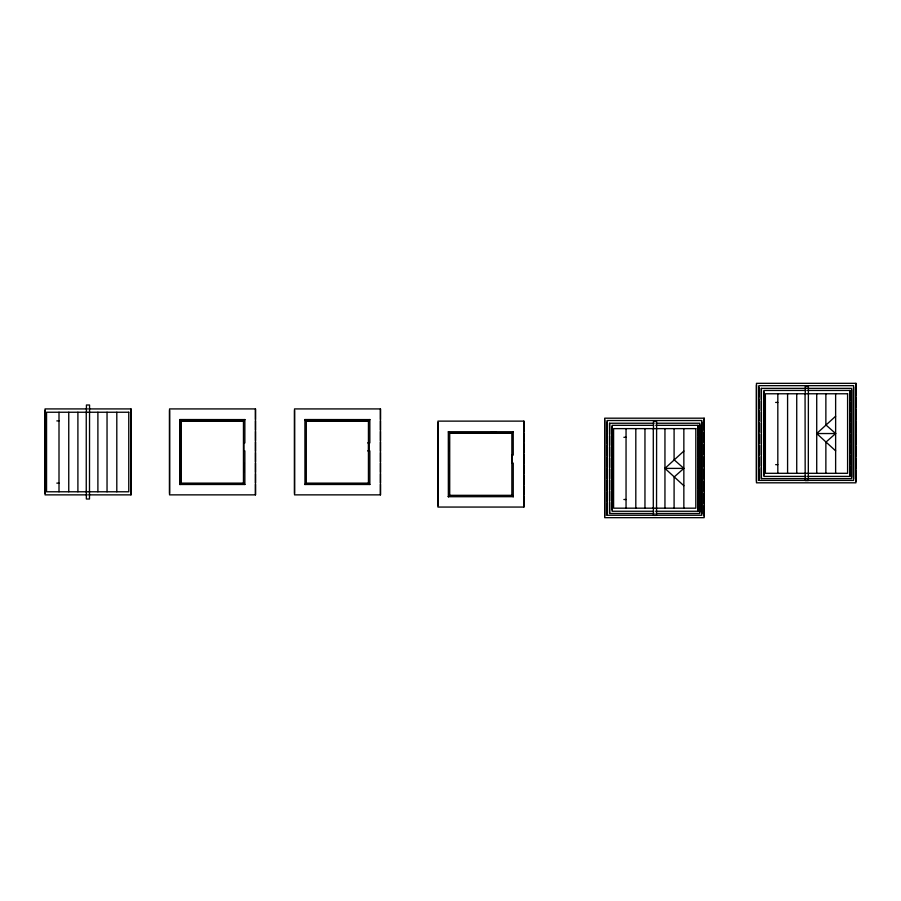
<?xml version="1.0" encoding="UTF-8"?>
<svg xmlns="http://www.w3.org/2000/svg" width="901" height="901" viewBox="0 0 901 901"><rect width="100%" height="100%" fill="white"/><g stroke="black" fill="none" stroke-linecap="round" stroke-linejoin="round"><path stroke-width="1.35" d="M45.05 493.433L45.05 410.349M88.726 494.863L130.994 494.863L130.994 408.919L88.726 408.919M169.546 493.433L169.546 410.349M255.479 494.863L255.479 408.919L169.546 408.919L169.546 494.863L255.479 494.863L255.479 484.299M294.526 493.433L294.526 410.349M380.459 494.863L380.459 408.919L294.526 408.919L294.526 494.863L380.459 494.863L380.459 484.299M437.931 505.641L437.931 422.546M523.875 507.06L523.875 421.127L437.931 421.127L437.931 507.06L523.875 507.06L523.875 496.496M604.695 516.025L604.695 419.832M607.06 515.259L607.06 420.519L701.811 420.519L701.811 515.259L607.06 515.259L607.06 503.614M654.013 513.48L609.583 513.48L609.583 423.245L654.013 423.245M612.106 509.831L612.106 426.736M655.782 511.25L698.038 511.25L698.038 425.317L655.782 425.317M699.818 511.982L699.818 424.743M701.811 513.694L701.811 422.085M704.177 418.188L704.177 517.67L604.695 517.67L604.695 418.188L704.177 418.188L704.177 430.419M756.468 481.168L756.468 384.975M758.845 480.402L758.845 385.651L853.585 385.651L853.585 480.402L758.845 480.402L758.845 468.757M761.368 478.611L761.368 388.376L851.603 388.376L851.603 478.611L761.368 478.611L761.368 467.529M763.879 474.962L763.879 391.879M807.555 476.392L849.812 476.392L849.812 390.448L807.555 390.448M851.603 477.125L851.603 389.874M853.585 478.825L853.585 387.227M855.95 383.33L855.95 482.812L756.468 482.812L756.468 383.33L855.95 383.33L855.95 395.562M367.676 450.905L369.838 450.905L369.838 484.479L368.441 483.127L368.441 420.902L369.838 419.551L369.838 442.898L367.676 442.898M449.712 433.178L448.36 431.793L449.757 433.133L511.903 433.133L513.243 431.748L448.326 431.748L448.36 496.71L513.243 496.676L513.243 463.114L512.038 463.114M243.642 442.898L244.858 442.898L244.858 419.551L243.507 420.936L181.36 420.936L179.93 419.551L181.315 420.981L243.461 420.902L244.892 419.596L179.93 419.551L179.93 484.479L181.315 483.127L243.461 483.127L244.858 484.479L244.858 450.905L243.642 450.905M513.21 431.793L513.243 455.095L512.038 455.095M368.441 420.902L369.872 419.596L304.91 419.551L304.955 484.513L306.295 483.127L306.295 420.902L304.91 419.551L306.295 420.981L368.486 420.936L306.295 420.902M511.858 433.099L511.858 495.325L513.243 496.676L511.858 495.325L449.712 495.325L448.326 496.676L449.712 495.325L449.712 433.099L511.858 433.099L513.243 431.748L511.903 433.133M683.848 485.718L664.949 468.396L683.848 451.086M835.632 450.849L816.723 433.539L835.632 416.228M674.094 428.628L674.094 459.747L683.848 468.396L674.094 477.057L674.094 508.175M825.868 393.771L825.868 424.878L835.632 433.539L825.868 442.2L825.868 473.307M806.136 390.448L763.879 390.448L763.879 476.392L806.136 476.392M775.648 402.42L777.822 402.42M87.307 408.919L45.05 408.919L45.05 494.863L87.307 494.863M56.831 420.902L59.004 420.902M656.108 423.245L699.818 423.245L699.818 513.48L656.108 513.48M653.687 425.317L612.106 425.317L612.106 511.25L653.687 511.25M816.723 433.539L835.632 433.539M623.875 437.289L626.049 437.289M775.648 464.657L777.822 464.657M664.949 468.396L683.848 468.396M56.831 483.127L59.004 483.127M368.441 483.127L306.295 483.127L304.91 484.479L369.838 484.479L368.486 483.082M179.93 484.479L244.858 484.479L243.507 483.082M623.875 499.514L626.049 499.514M855.95 397.206L855.95 407.781M855.95 409.437L855.95 420.012M855.95 421.668L855.95 432.243M855.95 433.888L855.95 444.475M855.95 446.119L855.95 456.706M855.95 458.35L855.95 468.937M855.95 470.581L855.95 481.168M849.812 390.448L849.812 401.013M849.812 402.443L849.812 411.577M849.812 413.007L849.812 422.141M849.812 423.571L849.812 432.705M849.812 434.136L849.812 443.269M849.812 444.7L849.812 453.834M849.812 455.264L849.812 464.398M849.812 465.828L849.812 476.392M835.632 393.771L835.632 473.307M816.723 393.771L816.723 473.307M805.257 394.48L805.257 386.54L808.388 386.54L808.31 480.537L805.179 480.537L805.066 393.771M796.732 393.771L796.732 473.307M787.587 393.771L787.587 473.307M777.822 393.771L777.822 473.307M761.368 388.376L761.368 399.47M761.368 400.968L761.368 410.563M761.368 412.061L761.368 421.657M761.368 423.155L761.368 432.75M761.368 434.248L761.368 443.844M761.368 445.342L761.368 454.937M761.368 456.435L761.368 466.031M758.845 387.227L758.845 397.296M758.845 398.873L758.845 408.953M758.845 410.518L758.845 420.598M758.845 422.164L758.845 432.243M758.845 433.809L758.845 443.889M758.845 445.454L758.845 455.534M758.845 457.111L758.845 467.18M704.177 432.063L704.177 442.65M704.177 444.294L704.177 454.881M704.177 456.525L704.177 467.112M704.177 468.757L704.177 479.332M704.177 480.988L704.177 491.563M704.177 493.219L704.177 503.794M704.177 505.438L704.177 516.025M698.038 425.317L698.038 435.881M698.038 437.3L698.038 446.445M698.038 447.865L698.038 457.01M698.038 458.429L698.038 467.574M698.038 468.993L698.038 478.138M698.038 479.557L698.038 488.702M698.038 490.121L698.038 499.267M698.038 500.686L698.038 511.25M683.848 428.628L683.848 508.175M664.949 428.628L664.949 508.175M653.473 429.349L653.473 421.409L656.615 421.409L656.536 515.395L653.405 515.395L653.405 507.454M653.293 428.628L653.293 508.175M644.958 428.628L644.958 508.175M635.813 428.628L635.813 508.175M626.049 428.628L626.049 508.175M609.583 423.245L609.583 434.338M609.583 435.836L609.583 445.432M609.583 446.919L609.583 456.525M609.583 458.012L609.583 467.608M609.583 469.106L609.583 478.701M609.583 480.199L609.583 489.795M609.583 491.293L609.583 500.888M609.583 502.386L609.583 513.48M607.06 422.085L607.06 432.165M607.06 433.73L607.06 443.81M607.06 445.376L607.06 455.455M607.06 457.032L607.06 467.101M607.06 468.678L607.06 478.746M607.06 480.323L607.06 490.403M607.06 491.969L607.06 502.048M523.875 421.127L523.875 431.692M523.875 433.111L523.875 442.256M523.875 443.675L523.875 452.82M523.875 454.239L523.875 463.384M523.875 464.803L523.875 473.949M523.875 475.368L523.875 484.513M523.875 485.932L523.875 495.077M512.297 455.095L512.297 463.114M380.459 408.919L380.459 419.483M380.459 420.913L380.459 430.047M380.459 431.478L380.459 440.612M380.459 442.042L380.459 451.176M380.459 452.606L380.459 461.74M380.459 463.17L380.459 472.304M380.459 473.735L380.459 482.868M368.881 442.898L368.881 450.905M368.622 442.898L368.622 450.905M255.479 408.919L255.479 419.483M255.479 420.913L255.479 430.047M255.479 431.478L255.479 440.612M255.479 442.042L255.479 451.176M255.479 452.606L255.479 461.74M255.479 463.17L255.479 472.304M255.479 473.735L255.479 482.868M243.901 442.898L243.901 450.905M243.461 420.902L243.461 483.127M181.315 420.902L181.315 483.127L179.975 484.513L179.975 419.596M130.994 408.919L130.994 419.483M130.994 420.913L130.994 430.047M130.994 431.478L130.994 440.612M130.994 442.042L130.994 451.176M130.994 452.606L130.994 461.74M130.994 463.17L130.994 472.304M130.994 473.735L130.994 482.868M130.994 484.299L130.994 494.863M116.803 412.241L116.803 491.777M107.039 412.241L107.039 491.777M97.894 412.241L97.894 491.777M86.428 412.962L86.428 405.011L89.559 405.011L89.492 499.008L86.35 499.008L86.35 491.068M86.248 412.241L86.248 491.777M77.903 412.241L77.903 491.777M68.758 412.241L68.758 491.777M59.004 412.241L59.004 491.777M847.593 393.771L765.377 393.771L765.377 473.307L847.593 473.307L847.593 393.771M128.764 412.241L46.548 412.241L46.548 491.777L128.764 491.777L128.764 412.241M205.034 420.057L196.677 420.53L205.034 420.057M227.289 420.057L219.957 420.621L227.289 420.057M352.268 420.057L344.937 420.621L352.268 420.057M695.82 428.628L613.592 428.628L613.592 508.175L695.82 508.175L695.82 428.628M495.674 432.255L488.353 432.818L495.674 432.255M449.329 442.582L448.856 450.939L449.329 442.582M244.351 463.553L243.901 471.921L244.351 463.553M449.34 465.288L448.867 473.656L449.34 465.288M489.975 495.685L481.607 496.169L489.975 495.685"/></g></svg>
